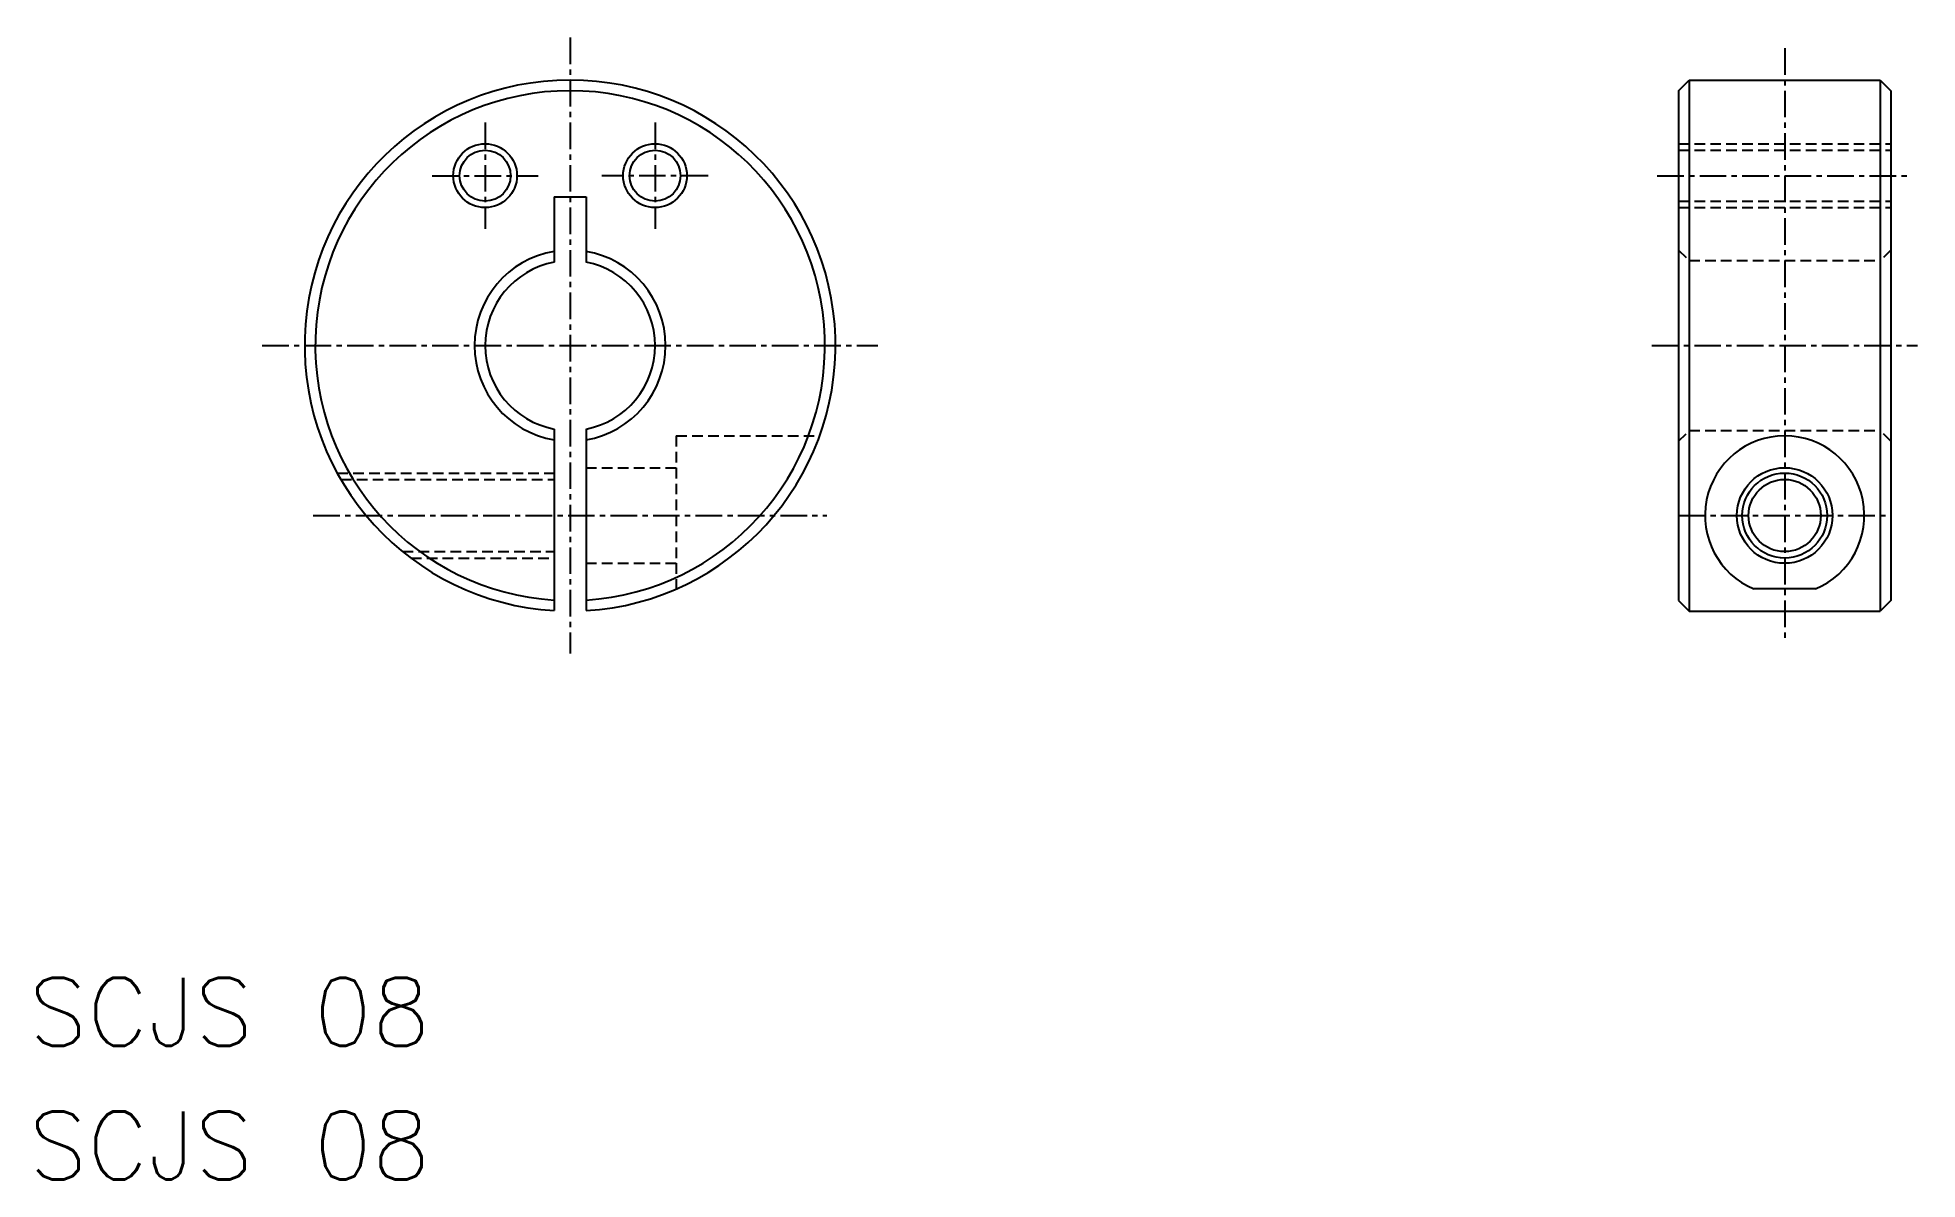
# Model space of a CAD drawing. Extents: x 40.1 to 128.6, y -311.8 to -258.1.
import ezdxf

# ---------------------------------------------------------------- set-up
doc = ezdxf.new("R2010")
doc.units = 0
doc.linetypes.add('CENTER', pattern=[2, 1.25, -0.25, 0.25, -0.25])
doc.linetypes.add('DASHED', pattern=[0.75, 0.5, -0.25])
doc.layers.get('0').update_dxf_attribs({"linetype": 'CONTINUOUS'})
doc.layers.add('CENTER', color=1, linetype='CENTER')
doc.styles.get("Standard").update_dxf_attribs({"font": 'txt.shx', "bigfont": 'bigfont.shx'})

msp = doc.modelspace()

# ---------------------------------------------------------------- linework, layer by layer
at = {"color": 7, "linetype": 'CONTINUOUS'}
for p, q in [((117.343, -260.569), (117.843, -260.069)), ((117.843, -260.069), (117.843, -285.069)), ((117.843, -260.069), (126.843, -260.069)), ((126.843, -260.069), (126.843, -285.069)), ((126.843, -260.069), (127.343, -260.569)), ((117.343, -260.569), (117.343, -284.569)), ((127.343, -260.569), (127.343, -284.569)), ((64.396, -265.569), (65.896, -265.569)), ((64.396, -265.569), (64.396, -268.64)), ((65.896, -265.569), (65.896, -268.64)), ((64.396, -276.498), (64.396, -285.046)), ((65.896, -276.498), (65.896, -285.046)), ((123.797, -284.025), (120.888, -284.025)), ((117.343, -284.569), (117.843, -285.069)), ((127.343, -284.569), (126.843, -285.069)), ((117.843, -285.069), (126.843, -285.069))]:
    msp.add_line(p, q, dxfattribs=at)
at = {"color": 3, "linetype": 'DASHED'}
for p, q in [((117.343, -263.069), (127.343, -263.069)), ((117.343, -263.369), (127.343, -263.369)), ((117.343, -265.769), (127.343, -265.769)), ((117.343, -266.069), (127.343, -266.069)), ((117.343, -268.069), (117.843, -268.569)), ((127.343, -268.069), (126.843, -268.569)), ((117.843, -268.569), (126.843, -268.569)), ((70.146, -276.819), (76.902, -276.819)), ((70.146, -276.819), (70.146, -284.025)), ((117.343, -277.069), (117.843, -276.569)), ((117.843, -276.569), (126.843, -276.569)), ((127.343, -277.069), (126.843, -276.569)), ((54.18, -278.569), (64.396, -278.569)), ((65.896, -278.319), (70.146, -278.319)), ((54.35, -278.869), (64.396, -278.869)), ((57.262, -282.269), (64.396, -282.269)), ((57.646, -282.569), (64.396, -282.569)), ((65.896, -282.819), (70.146, -282.819))]:
    msp.add_line(p, q, dxfattribs=at)
at = {"color": 3, "linetype": 'CONTINUOUS'}
for centre, radius in [((61.146, -264.569), 1.5), ((69.146, -264.569), 1.5), ((122.343, -280.569), 2)]:
    msp.add_circle(centre, radius, dxfattribs=at)
at = {"color": 7, "linetype": 'CONTINUOUS'}
for centre, radius in [((61.146, -264.569), 1.2), ((69.146, -264.569), 1.2), ((122.343, -280.569), 2.25), ((122.343, -280.569), 1.7)]:
    msp.add_circle(centre, radius, dxfattribs=at)
for centre, radius, start, end in [((65.146, -272.569), 12.5, 273.43981, 266.56019), ((65.146, -272.569), 12, 273.58332, 266.41668), ((65.146, -272.569), 4.5, 99.59407, 260.40593), ((65.146, -272.569), 4.5, 279.59407, 80.40593), ((65.146, -272.569), 4, 100.80692, 259.19308), ((65.146, -272.569), 4, 280.80692, 79.19308), ((122.343, -280.569), 3.75, 292.82158, 247.17842)]:
    msp.add_arc(centre, radius, start, end, dxfattribs=at)
at = {"layer": 'CENTER', "color": 1, "linetype": 'CENTER'}
for p, q in [((65.146, -258.069), (65.146, -287.069)), ((122.343, -258.569), (122.343, -286.569)), ((61.146, -262.069), (61.146, -267.069)), ((69.146, -262.069), (69.146, -267.069)), ((58.646, -264.569), (63.646, -264.569)), ((71.646, -264.569), (66.646, -264.569)), ((116.343, -264.569), (128.343, -264.569)), ((50.646, -272.569), (79.646, -272.569)), ((116.093, -272.569), (128.593, -272.569)), ((53.053, -280.569), (77.24, -280.569)), ((117.343, -280.569), (127.343, -280.569))]:
    msp.add_line(p, q, dxfattribs=at)

# ---------------------------------------------------------------- texts
at = {"color": 7, "linetype": 'CONTINUOUS'}
for p in [(39.66, -305.529), (39.66, -311.822)]:
    msp.add_text('SCJS 08', height=3.2, dxfattribs=at).set_placement(p)

doc.saveas('drawing.dxf')
